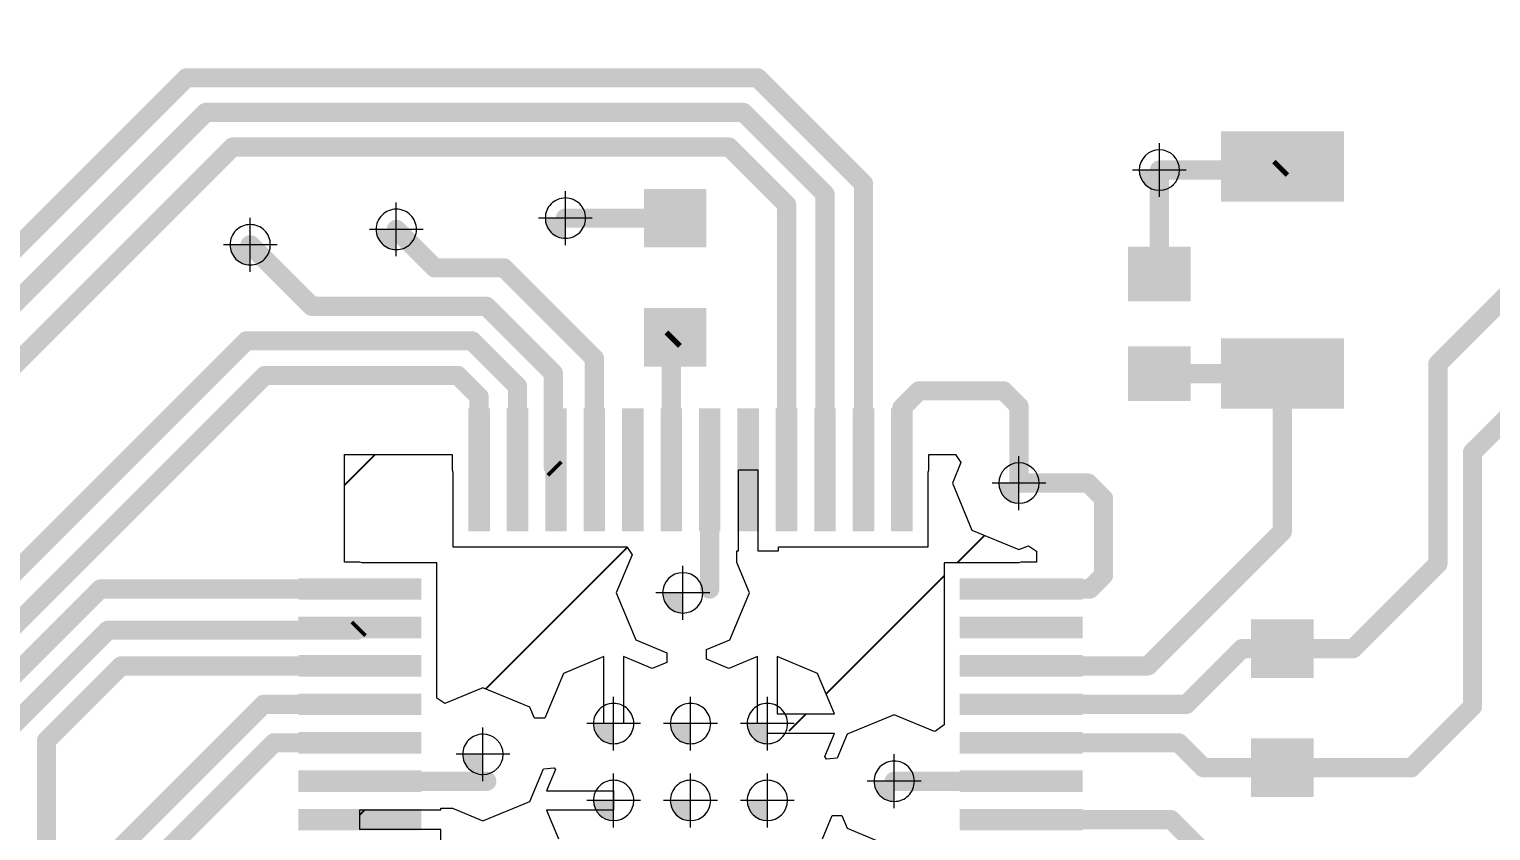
# Paper-space layout 'Лист1' of a CAD drawing. Header units: millimetres. Extents: x 0 to 420, y 0 to 297.
# Drawn here: x 136.48 to 155.49, y 242.26 to 252.69 of the extents above; entities that cross this region are included whole.
import ezdxf

# ---------------------------------------------------------------- set-up
doc = ezdxf.new("R2010")
doc.units = ezdxf.units.MM
for name, color, linetype in [('PDF _Геометрия', 7, 'Continuous'), ('PDF _Сплошная заливка', 7, 'Continuous'), ('TopLayer', 1, 'Continuous')]:
    doc.layers.add(name, color=color, linetype=linetype)
doc.styles.add('GOST-2.304_Type-B_italic', font='GOST Common Italic.ttf')
doc.styles.get("Standard").update_dxf_attribs({"font": 'arial.ttf'})
doc.dimstyles.new('ISO-25', dxfattribs={"dimtxt": 2.5, "dimasz": 2.5, "dimexe": 1.25, "dimexo": 0.625, "dimtad": 1, "dimtxsty": 'Standard', "dimcen": 2.5, "dimadec": 0, "dimazin": 0, "dimtfac": 1, "dimtmove": 0, "dimatfit": 3, "dimfxl": 1, "dimarcsym": 0})

# ---------------------------------------------------------------- blocks, each defined once
blk = doc.blocks.new('_Open30')
at = {"color": 0, "linetype": 'ByBlock', "lineweight": -2}
for p, q in [((-1, 0.26794919), (0, 0)), ((0, 0), (-1, -0.26794919)), ((0, 0), (-1, 0))]:
    blk.add_line(p, q, dxfattribs=at)
blk = doc.blocks.new('*D17')
at = {"color": 0, "lineweight": -2, "transparency": 16777216}
for p, q in [((154.6719021155672, 262.1826070131032), (194.2784064788087, 262.1826070131032)), ((193.0284064788088, 166.182608893103), (193.0284064788087, 258.1826070131032)), ((154.6719021155672, 162.182608893103), (194.2784064788088, 162.182608893103))]:
    blk.add_line(p, q, dxfattribs=at)
at = {"layer": 'Defpoints', "color": 0, "lineweight": 50, "transparency": 16777216}
for p in [(154.6719021155672, 262.1826070131032), (193.0284064788087, 262.1826070131032), (154.6719021155672, 162.182608893103)]:
    blk.add_point(p, dxfattribs=at)
at = {"color": 0, "lineweight": -2, "transparency": 16777216, "xscale": 4, "yscale": 4, "zscale": 4}
for p, rotation in [((193.0284064788087, 262.1826070131032), 90), ((193.0284064788088, 162.182608893103), 270)]:
    blk.add_blockref('_Open30', p, dxfattribs=dict(at, rotation=rotation))
at = {"color": 0, "transparency": 16777216, "insert": (190.6063767758384, 210.0519255145282), "char_height": 3, "width": 12.96540893912748, "attachment_point": 5, "rotation": 90, "style": 'GOST-2.304_Type-B_italic'}
blk.add_mtext('100{\\fGOST type B|b0|i1|c204|p34;\\C0;%%P0,1}', dxfattribs=at)

psp = doc.layouts.new('Лист1')

# ---------------------------------------------------------------- hatches: boundary and pattern name
h = psp.add_hatch()
h.set_pattern_fill('ANSI31', color=256)
h.set_pattern_definition([(45, (-1513.75644169927, -1178.584726468572), (-2.245064030267288, 2.245064030267288), [])])
h.paths.add_polyline_path([(148.3834082155672, 240.566866653103), (148.3834082155672, 241.012865253103), (148.3294078155673, 241.012865253103), (148.3294078155673, 241.279864973103), (149.3834062155672, 241.279864973103), (149.3834062155672, 241.5338649731029), (148.3294078155673, 241.5338649731029), (148.3294078155673, 241.800864693103), (148.3834082155672, 241.800864693103), (148.3834082155672, 242.174889853103), (148.2584046555671, 242.258415213103), (147.733406975567, 242.0409531131029), (147.1211145755672, 242.294572113103), (147.0519071955671, 242.4616533131029), (146.9269087155672, 242.4616533131029), (146.8006605555672, 242.1568634731029), (146.9551611355671, 241.783864473103), (146.3551967333315, 241.783864473103, -0.1097177035820696), (146.3834045955671, 241.656864473103, -0.1097177035822812), (146.3551967333315, 241.5298644731029), (146.9551611355671, 241.5298644731029), (146.7370284755671, 241.0032411931029), (146.2104051955671, 240.7851085331031), (146.2104051955671, 241.3850729353387, -0.2221091514610513), (145.9564051955672, 241.3850729353387), (145.9564051955672, 240.7851085331031), (145.5834036555671, 240.939609113103), (145.2104046555671, 240.7851085331031), (145.2104046555671, 241.3850729353387, -0.2221091514610513), (144.9564046555672, 241.3850729353387), (144.9564046555672, 240.7851085331031), (144.583405655567, 240.939609113103), (144.2104066555671, 240.7851085331031), (144.2104066555671, 241.3850729353387, -0.2221091514610513), (143.9564066555672, 241.3850729353387), (143.9564066555672, 240.7851085331031), (143.4297833755672, 241.0032411931029), (143.2116507155672, 241.5298644731029), (143.8116151178028, 241.5298644731029, -0.1097177035822812), (143.7834072555672, 241.656864473103, -0.1097177035820696), (143.8116151178028, 241.783864473103), (143.2116507155672, 241.783864473103), (143.3661512955671, 242.1568634731029), (143.2116507155672, 242.5298650131031), (143.8116151178028, 242.5298650131031, -0.1097177035820696), (143.7834072555672, 242.656865013103, -0.1097177035820696), (143.8116151178028, 242.783865013103), (143.2116507155672, 242.783865013103), (143.3258491155671, 243.0595667731029), (143.3116809955673, 243.080770693103), (143.170624635567, 243.0668794331029), (142.9956999155672, 242.644571413103), (142.3834075155671, 242.3909524131029), (141.9871446555671, 242.5550897531029), (141.8374065755672, 242.5550897531029), (141.8374065755672, 242.5338655131029), (140.783408175567, 242.5338655131029), (140.783408175567, 242.279865513103), (141.8374065755672, 242.279865513103), (141.8374065755672, 242.0128657931029), (141.7834061755671, 242.0128657931029), (141.7834061755671, 241.0668656531029), (141.7834061755671, 240.0668651131029), (141.7834061755671, 239.5668661131031), (140.8118358555671, 239.5668661131031), (140.783408175567, 239.555090673103), (140.5834085755671, 239.555090673103), (140.5834085755671, 238.156863853103), (141.9816328555671, 238.156863853103), (141.9816328555671, 238.3568659931029), (141.9934082955672, 238.385293673103), (141.9934082955672, 239.3568639931029), (148.1734060955671, 239.3568639931029), (148.1734060955671, 238.385293673103), (148.1851815355672, 238.3568659931029), (148.1851815355672, 238.156863853103), (149.5834083555671, 238.156863853103), (149.5834083555671, 239.555090673103), (149.3834062155672, 239.555090673103), (149.3549785355672, 239.5668661131031), (148.3834082155672, 239.5668661131031)])
h.paths.add_polyline_path([(148.3834082155672, 245.746863913103), (149.3549785355672, 245.746863913103), (149.3834062155672, 245.758639353103), (149.5834083555671, 245.758639353103), (149.5834083555671, 245.900729493103), (149.4794740955672, 245.9701756331031), (149.356403475567, 245.919197833103), (148.7441110755672, 246.1728168331028), (148.4904920755671, 246.785109233103), (148.6014265755671, 247.0529319131031), (148.5319804355672, 247.156866173103), (148.1851815355672, 247.156866173103), (148.1851815355672, 246.9568640331031), (148.1734060955671, 246.9284363531031), (148.1734060955671, 245.9568660331029), (146.2274079555671, 245.9568660331029), (146.2274079555671, 245.9028656331029), (145.9604056955673, 245.9028656331029), (145.9604056955673, 246.9568614931029), (145.7064056955671, 246.9568614931029), (145.7064056955671, 245.9028656331029), (145.6851814555671, 245.9028656331029), (145.6851814555671, 245.753127553103), (145.8493187955671, 245.356864693103), (145.5956997955673, 244.7445722931029), (145.2932645355672, 244.619299493103), (145.2932645355672, 244.494301013103), (145.5834036555671, 244.3741209131031), (145.9564051955672, 244.5286214931029), (145.9564051955672, 243.9286570908673, -0.2221091514610513), (146.2104051955671, 243.9286570908673), (146.2104051955671, 244.5286214931029), (146.7370284755671, 244.3104888331029), (146.9551611355671, 243.7838655531029), (146.3551967333315, 243.7838655531029, -0.1097177035820696), (146.3834045955671, 243.656865553103, -0.1097177035820696), (146.3551967333315, 243.529865553103), (146.9551611355671, 243.529865553103), (146.8297435555671, 243.227079773103), (146.8509881155671, 243.1936559131029), (146.9913434355672, 243.2058631531029), (147.1211145755672, 243.519156913103), (147.733406975567, 243.772775913103), (148.2584071955671, 243.5553138131029), (148.2688389755672, 243.556279013103), (148.3834082155672, 243.638839173103), (148.3834082155672, 244.566866273103)])
h.paths.add_polyline_path([(144.1174959955672, 245.356864693103), (144.3229743755671, 245.8529317731029), (144.2535256955671, 245.9568660331029), (141.9934082955672, 245.9568660331029), (141.9934082955672, 246.9284363531031), (141.9816328555671, 246.9568640331031), (141.9816328555671, 247.156866173103), (140.5834085755671, 247.156866173103), (140.5834085755671, 245.758639353103), (140.783408175567, 245.758639353103), (140.8118358555671, 245.746863913103), (141.7834061755671, 245.746863913103), (141.7834061755671, 244.566866273103), (141.7834061755671, 243.986745513103), (141.8873404355672, 243.9172968331029), (142.3834075155671, 244.1227752131031), (142.9956999155672, 243.869156213103), (143.0536881155672, 243.7291590331029), (143.1889888355672, 243.7291590331029), (143.4297833755672, 244.3104888331029), (143.9564066555672, 244.5286214931029), (143.9564066555672, 243.9286570908673, -0.2221091514610513), (144.2104066555671, 243.9286570908673), (144.2104066555671, 244.5286214931029), (144.583405655567, 244.3741209131031), (144.7735475155671, 244.452881233103), (144.7735475155671, 244.5778797131029), (144.371114995567, 244.7445722931029)])
h.paths.add_polyline_path([(118.8564009755671, 180.539745153103), (118.6978897355671, 180.922429173103), (118.8564009755671, 181.3051131931029), (119.2390849955671, 181.463624433103), (120.0081741355671, 181.463624433103), (120.0081741355671, 181.6512339131029), (119.2390849955671, 181.6512339131029), (118.8564009755671, 181.809745153103), (118.6978897355671, 182.1924291731029), (118.8564009755671, 182.5751131931029), (119.2390849955671, 182.7336244331029), (120.0081741355671, 182.7336244331029), (120.0081741355671, 182.9212339131029), (119.2390849955671, 182.9212339131029), (118.8564009755671, 183.079745153103), (118.6978897355671, 183.4624291731029), (118.8564009755671, 183.8451131931029), (119.2390849955671, 184.0036244331029), (120.0081741355671, 184.0036244331029), (120.0081741355671, 184.1912339131029), (119.2390849955671, 184.1912339131029), (118.8564009755671, 184.349745153103), (118.6978897355671, 184.7324291731029), (118.8564009755671, 185.1151131931031), (119.2390849955671, 185.2736244331029), (120.0081741355671, 185.2736244331029), (120.0081741355671, 185.4612339131029), (119.2390849955671, 185.4612339131029), (118.8564009755671, 185.6197451531029), (118.6978897355671, 186.0024291731029), (118.8564009755671, 186.3851131931031), (119.2390849955671, 186.5436244331029), (120.0081741355671, 186.5436244331029), (120.0081741355671, 186.7312339131031), (119.2390849955671, 186.7312339131031), (118.8564009755671, 186.8897451531029), (118.843596835567, 186.920654413103), (118.7690833955671, 186.920654413103), (118.5203411955672, 187.0236869731029), (118.2076621155672, 187.3363660531029), (118.104629555567, 187.585108253103), (118.104629555567, 189.0851103331029), (115.1621462355672, 189.0851103331029), (115.1372821755672, 188.960109313103), (115.2217701955672, 188.925113193103), (115.3802814355672, 188.5424291731031), (115.2217701955672, 188.1597451531029), (114.8390861755672, 188.0012339131031), (114.0081734355672, 188.0012339131031), (114.0081734355672, 187.872074913103), (114.2370833155671, 187.872074913103), (114.2370833155671, 187.2724291731029), (114.2831547334818, 187.2724291731029, -0.1699659462996923), (114.3100245646342, 187.3037904840326, -0.7665071905786159), (114.4265850955671, 187.2724291731029), (114.6890864755671, 187.2724291731029, -0.2579331722844079), (114.7592722367244, 187.399431713103), (114.4910833155673, 187.399431713103), (114.4910833155673, 187.872074913103), (114.8390861755672, 187.872074913103), (115.2630985355672, 187.6964415331029), (115.3861259755672, 187.399431713103), (114.9189001144098, 187.399431713103, -0.2579331722844079), (114.9890858755671, 187.2724291731029, -0.2579162025869547), (114.9189081973007, 187.1454317131029), (115.3861285155672, 187.1454317131029), (115.2630985355672, 186.8484168131031), (114.8390861755672, 186.6727834331029), (114.4910833155673, 186.6727834331029), (114.4910833155673, 187.1454317131029), (114.7592641538336, 187.1454317131029, -0.2579162025869743), (114.6890864755671, 187.2724291731029), (114.4265850955671, 187.2724291731029, -0.2673960152931364), (114.3954471664995, 187.2183678821721, -0.7665071905690961), (114.2788866355672, 187.2497291931029), (114.2370833155671, 187.2497291931029), (114.2370833155671, 186.6727834331029), (114.0081734355672, 186.6727834331029), (114.0081734355672, 186.5436244331029), (114.8390861755672, 186.5436244331029), (115.2217701955672, 186.3851131931031), (115.3802814355672, 186.0024291731029), (115.2217701955672, 185.6197451531029), (114.8390861755672, 185.4612339131029), (114.0081734355672, 185.4612339131029), (114.0081734355672, 185.2736244331029), (114.8390861755672, 185.2736244331029), (115.2217701955672, 185.1151131931031), (115.3802814355672, 184.7324291731029), (115.2217701955672, 184.349745153103), (114.8390861755672, 184.1912339131029), (114.0081734355672, 184.1912339131029), (114.0081734355672, 184.0036244331029), (114.8390861755672, 184.0036244331029), (115.2217701955672, 183.8451131931029), (115.3802814355672, 183.4624291731029), (115.2217701955672, 183.079745153103), (114.8390861755672, 182.9212339131029), (114.0081734355672, 182.9212339131029), (114.0081734355672, 182.7336244331029), (114.8390861755672, 182.7336244331029), (115.2217701955672, 182.5751131931029), (115.3802814355672, 182.1924291731029), (115.2217701955672, 181.809745153103), (114.8390861755672, 181.6512339131029), (114.0081734355672, 181.6512339131029), (114.0081734355672, 181.463624433103), (114.8390861755672, 181.463624433103), (115.2217701955672, 181.3051131931029), (115.3802814355672, 180.922429173103), (115.2217701955672, 180.539745153103), (114.8390861755672, 180.381233913103), (114.0081734355672, 180.381233913103), (114.0081734355672, 180.193624433103), (114.8390861755672, 180.193624433103), (115.2217701955672, 180.0351131931029), (115.3802814355672, 179.652429173103), (115.2217701955672, 179.269745153103), (115.0778004555671, 179.210111033103), (115.1026645155671, 179.0851100131031), (117.1390866555671, 179.0851100131031), (117.1390866555671, 179.5399249531029, -0.4142135623725622), (117.0765874155672, 179.6024241931029, -1), (117.2015858955672, 179.6024241931029, -0.4142135623736279), (117.1390866555671, 179.5399249531029), (117.1390866555671, 179.0851100131031), (118.9755066555672, 179.0851100131031), (119.0003707155672, 179.210111033103), (118.8564009755671, 179.269745153103), (118.6978897355671, 179.652429173103), (118.8564009755671, 180.0351131931029), (119.2270098355671, 180.188623173103), (119.2270098355671, 180.3862351731029)])
h.paths.add_polyline_path([(117.1660843155671, 181.325674493103), (117.1660843155671, 181.9256388953386, -0.2221091514610513), (116.9120843155672, 181.9256388953386), (116.9120843155672, 181.325674493103), (116.3854610355672, 181.543807153103), (116.1673283755672, 182.070430433103), (116.7672927778028, 182.070430433103, -0.1097177035820697), (116.7390849155672, 182.1974304331029, -0.1097177035820696), (116.7672927778028, 182.3244304331029), (116.1673283755672, 182.3244304331029), (116.3011177955671, 182.6474295331029), (116.1673283755672, 182.970428633103), (116.7672927778028, 182.970428633103, -0.1097177035820697), (116.7390849155672, 183.0974286331029, -0.1097177035820696), (116.7672927778028, 183.2244286331029), (116.1673283755672, 183.2244286331029), (116.3218289555671, 183.597430173103), (116.1673283755672, 183.970429173103), (116.7672927778028, 183.970429173103, -0.1097177035820756), (116.7390849155672, 184.0974291731029, -0.1097177035822814), (116.7672927778028, 184.2244291731031), (116.1673283755672, 184.2244291731031), (116.3011177955671, 184.5474282731029), (116.1673283755672, 184.870429913103), (116.7672927778028, 184.870429913103, -0.1097177035820697), (116.7390849155672, 184.9974299131029, -0.1097177035822814), (116.7672927778028, 185.1244299131031), (116.1673283755672, 185.1244299131031), (116.3011177955671, 185.4474290131029), (116.1673283755672, 185.7704306531029), (116.7672927778028, 185.7704306531029, -0.1097177035820697), (116.7390849155672, 185.8974306531029, -0.1097177035822814), (116.7672927778028, 186.0244306531031), (116.1673283755672, 186.0244306531031), (116.3854610355672, 186.551053933103), (116.9120843155672, 186.7691865931029), (116.9120843155672, 186.1692221908672, -0.2221091514610513), (117.1660843155671, 186.1692221908672), (117.1660843155671, 186.7691865931029), (117.6927075955671, 186.551053933103), (117.9108402555671, 186.0244306531031), (117.3108758533315, 186.0244306531031, -0.1097177035822814), (117.3390837155671, 185.8974306531029, -0.1097177035820696), (117.3108758533315, 185.7704306531029), (117.9108402555671, 185.7704306531029), (117.7770508355673, 185.4474290131029), (117.9108402555671, 185.1244299131031), (117.3108758533315, 185.1244299131031, -0.1097177035822814), (117.3390837155671, 184.9974299131029, -0.1097177035820696), (117.3108758533315, 184.870429913103), (117.9108402555671, 184.870429913103), (117.7770508355673, 184.5474282731029), (117.9108402555671, 184.2244291731031), (117.3108758533315, 184.2244291731031, -0.1097177035822747), (117.3390837155671, 184.0974291731029, -0.1097177035820696), (117.3108758533315, 183.970429173103), (117.9108402555671, 183.970429173103), (117.7563396755672, 183.597430173103), (117.9108402555671, 183.2244286331029), (117.3108758533315, 183.2244286331029, -0.1097177035820697), (117.3390837155671, 183.0974286331029, -0.1097177035820696), (117.3108758533315, 182.970428633103), (117.9108402555671, 182.970428633103), (117.7770508355673, 182.6474295331029), (117.9108402555671, 182.3244304331029), (117.3108758533315, 182.3244304331029, -0.1097177035820697), (117.3390837155671, 182.1974304331029, -0.1097177035820696), (117.3108758533315, 182.070430433103), (117.9108402555671, 182.070430433103), (117.6927075955671, 181.543807153103)], flags=16)
h.paths.add_polyline_path([(116.8640833955671, 182.1974304331029, -1), (117.2140852355672, 182.1974304331029, -1)], flags=0)
h.paths.add_polyline_path([(116.8640833955671, 183.0974286331029, -1), (117.2140852355672, 183.0974286331029, -1)], flags=0)
h.paths.add_polyline_path([(116.8640833955671, 184.0974291731029, -1), (117.2140852355672, 184.0974291731029, -1)], flags=0)
h.paths.add_polyline_path([(116.8640833955671, 184.9974299131029, -1), (117.2140852355672, 184.9974299131029, -1)], flags=0)
h.paths.add_polyline_path([(116.8640833955671, 185.8974306531029, -1), (117.2140852355672, 185.8974306531029, -1)], flags=0)
at = {"layer": 'PDF _Сплошная заливка', "transparency": 33554559}
for points in [[(150.92095944568, 250.8569702858633, 0.4142084406598319), (151.1834620257089, 250.5944677057835), (151.1834620257089, 250.5944677058346), (151.1834620257089, 250.5944677058346), (151.1834620257089, 250.8569702858633), (151.1834620257089, 250.8569702858633)], [(143.1939432366219, 250.2316666329527, 0.1989561128596907), (143.2708489783361, 250.0460345167828), (143.2708489783724, 250.0460345168303, 0.1988800819622947), (143.4564458166435, 249.9691640530955), (143.4564458166435, 249.9691640529277), (143.4564458166435, 249.9691640529277), (143.4564458166435, 250.2316666329527), (143.4564458166435, 250.2316666329527)], [(140.9939451320845, 250.0851915338571, 0.1988800822869272), (141.0708155959799, 249.8995946955897), (141.0708155959799, 249.8995946955934, 0.1989057181531986), (141.2564477121057, 249.8226889539123), (141.2564477121057, 249.8226889538282), (141.2564477121057, 249.8226889538282), (141.2564477121057, 250.0851915338571), (141.2564477121057, 250.0851915338571)], [(139.0939499761564, 249.8852168496664, 0.414258836168567), (139.3564525561853, 249.6227142696923), (139.3564525561853, 249.6227142696412), (139.3564525561853, 249.6227142696412), (139.3564525561853, 249.8852168496664), (139.3564525561853, 249.8852168496664)], [(149.0939541887085, 246.7852113104359, 0.1989561135701054), (149.1708599304295, 246.5995791942589), (149.1708599304736, 246.5995791943026, 0.1988800819565422), (149.356456768737, 246.5227087303815), (149.356456768737, 246.5227087304036), (149.356456768737, 246.5227087304036), (149.356456768737, 246.7852113104359), (149.356456768737, 246.7852113104359)], [(144.7209455449913, 245.3569408050073, 0.1989883855645713), (144.7978512866468, 245.1713439666451), (144.7978512867564, 245.1713439667399, 0.198988385220046), (144.983448125013, 245.0944382249384), (144.983448125013, 245.0944382249747), (144.983448125013, 245.0944382249747), (144.983448125013, 245.3569408050073), (144.983448125013, 245.3569408050073)], [(143.8209719770323, 243.6569390305403, 0.414185872669355), (144.0834392791987, 243.3944364505553), (144.0834392791987, 243.3944364505078), (144.0834392791987, 243.3944364505078), (144.0834392791987, 243.6569390305403), (144.0834392791987, 243.6569390305403)], [(144.8209582871389, 243.6569383249832, 0.4142084406559559), (145.0834608671751, 243.3944357448815), (145.0834608671751, 243.3944357449509), (145.0834608671751, 243.3944357449509), (145.0834608671751, 243.6569383249832), (145.0834608671751, 243.6569383249832)], [(145.8209445972527, 243.6569383249832, 0.198988385914876), (145.8978503389742, 243.4713414866685), (145.8978503390183, 243.471341486716, 0.1989883859209792), (146.0834471772816, 243.3944357449727), (146.0834471772816, 243.3944357449509), (146.0834471772816, 243.3944357449509), (146.0834471772816, 243.6569383249832), (146.0834471772816, 243.6569383249832)], [(142.1209670275518, 243.2569494453942, 0.4142588360912758), (142.383469607588, 242.9944468655297), (142.383469607588, 242.9944468653616), (142.383469607588, 242.9944468653616), (142.383469607588, 243.2569494453942), (142.383469607588, 243.2569494453942)], [(147.4709608145874, 242.9069401257107, 0.1989883852571862), (147.5478665563526, 242.7213432874507), (147.5478665563526, 242.7213432874435, 0.1989883857464967), (147.7334633946086, 242.6444375456053), (147.7334633946086, 242.644437545682), (147.7334633946086, 242.644437545682), (147.7334633946086, 242.9069401257107), (147.7334633946086, 242.9069401257107)], [(143.8209719770323, 242.6569548370971, 0.4142362718318894), (144.0834392791987, 242.3944522571305), (144.0834392791987, 242.3944522570721), (144.0834392791987, 242.3944522570721), (144.0834392791987, 242.6569548370971), (144.0834392791987, 242.6569548370971)], [(144.8209582871389, 242.6569541315403, 0.414258836086291), (145.0834608671751, 242.3944515514568), (145.0834608671751, 242.3944515515152), (145.0834608671751, 242.3944515515152), (145.0834608671751, 242.6569541315403), (145.0834608671751, 242.6569541315403)], [(145.8209445972527, 242.6569541315403, 0.4142084407362011), (146.0834471772816, 242.394451551475), (146.0834471772816, 242.3944515515152), (146.0834471772816, 242.3944515515152), (146.0834471772816, 242.6569541315403), (146.0834471772816, 242.6569541315403)]]:
    psp.add_hatch(color=7, dxfattribs=at).paths.add_polyline_path(points)

# ---------------------------------------------------------------- linework, layer by layer
at = {"layer": 'PDF _Геометрия', "lineweight": 9}
for points in [[(151.1833561921292, 250.5068374936582), (151.1833561921292, 251.2071030780651)], [(151.5333125950153, 250.856793896548), (150.8333997892285, 250.856793896548)], [(141.2565182678379, 249.7351998531049), (141.2565182678379, 250.4351126588845)], [(143.4564458166435, 249.8817102300666), (143.4564458166435, 250.5816230358462)], [(139.3564525561853, 249.5352251689142), (139.3564525561853, 250.2351379746938)], [(143.8064022195369, 250.2316666329527), (143.1064894137573, 250.2316666329527)], [(141.6064746707241, 250.085156255991), (140.9065618649518, 250.085156255991)], [(139.7064089590715, 249.8851815718076), (139.0064961532992, 249.8851815718076)], [(149.3563156572802, 246.4350785182307), (149.3563156572802, 247.1353441026413)], [(149.7066248388048, 246.7850349211169), (149.0063592543941, 246.7850349211169)], [(144.9836245143322, 245.0069844021211), (144.9836245143322, 245.7068972078935)], [(145.3335809172183, 245.3569408050073), (144.6333153328076, 245.3569408050073)], [(144.0833334456045, 243.3070179055128), (144.0833334456045, 244.0069307112924)], [(145.0834608671751, 243.3070171999523), (145.0834608671751, 244.0069300057319)], [(146.0835882887311, 243.3070171999523), (146.0835882887311, 244.0069300057319)], [(142.3832932182761, 242.9070635982364), (142.3832932182761, 243.6069764040087)], [(144.4332898485052, 243.656974308399), (143.7333770427183, 243.656974308399)], [(145.4334172700612, 243.6569736028421), (144.7335044642889, 243.6569736028421)], [(146.4335446916173, 243.6569736028421), (145.7336318858449, 243.6569736028421)], [(142.733602399793, 243.2570200011226), (142.0333368153827, 243.2570200011226)], [(147.7335339503409, 242.5570190006833), (147.7335339503409, 243.2569318064629)], [(144.0833334456045, 242.3067867670295), (144.0833334456045, 243.0070523514401)], [(145.0834608671751, 242.3067860614726), (145.0834608671751, 243.0070516458795)], [(146.0835882887311, 242.3067860614726), (146.0835882887311, 243.0070516458795)], [(148.083490353227, 242.9069754035768), (147.3835775474547, 242.9069754035768)], [(144.4332898485052, 242.6570959485502), (143.7333770427183, 242.6570959485502)], [(145.4334172700612, 242.6570952429934), (144.7335044642889, 242.6570952429934)], [(146.4335446916173, 242.6570952429934), (145.7336318858449, 242.6570952429934)]]:
    psp.add_lwpolyline(points, dxfattribs=at)
for points in [[(151.4458234942883, 250.856793896548, 0.4140361068445046), (151.1833561921292, 251.1196139772612, 0.4140361069565187), (150.9208888900137, 250.856793896548, 0.4138105734672285), (151.1833561921292, 250.5943265943122, 0.4138105733546315)], [(143.71891311881, 250.2316666329527, 0.4143145161099903), (143.4564458166435, 250.4941339351155, 0.4143145161647432), (143.1939785145062, 250.2316666329527, 0.414314516263571), (143.4564458166435, 249.9691993307681, 0.414314516208818)], [(141.5189855700116, 250.085156255991, 0.4143145162516835), (141.2565182678379, 250.3476235582416, 0.414314516574561), (140.9940509656642, 250.085156255991, 0.4143145161015279), (141.2565182678379, 249.8226889539051, 0.4143145157788519)], [(139.618919858359, 249.8851815718076, 0.4143145159766083), (139.3564525561853, 250.1476488738717, 0.4143145166165703), (139.0939852540553, 249.8851815718076, 0.4143145160772491), (139.3564525561853, 249.6227142696705, 0.4143145161905334)], [(149.6191357380778, 246.7850349211169, 0.4137583888963695), (149.3563156572802, 247.0478550018959, 0.414036107015902), (149.0938483551797, 246.7850349211169, 0.4138105736231543), (149.3563156572802, 246.5225676189907, 0.4135322632624878)], [(145.2460918164986, 245.3569408050073, 0.4138105739287236), (144.9836245143322, 245.6194081070348, 0.4140361068366645), (144.7208044334177, 245.3569408050073, 0.4140361063945003), (144.9836245143322, 245.0944735028957, 0.4138105731588944)], [(144.3458007477782, 243.656974308399, 0.4143145163846628), (144.0833334456045, 243.9194416103974, 0.4143145162214608), (143.8208661433284, 243.656974308399, 0.4143145159888483), (144.0833334456045, 243.3945070060681, 0.4143145161519996)], [(145.3459281693342, 243.6569736028421, 0.414314516228765), (145.0834608671751, 243.9194409051838, 0.4143145161585981), (144.8209935648845, 243.6569736028421, 0.4143145162072061), (145.0834608671751, 243.3945063008289, 0.4143145162770708)], [(146.3460555909048, 243.6569736028421, 0.414314516401638), (146.0835882887311, 243.9194409048805, 0.4143145156101596), (145.8211209866083, 243.6569736028421, 0.4143145164117625), (146.0835882887311, 243.3945063006609, 0.4143145160735723)], [(142.6461132990732, 243.2570200011226, 0.4140361064567485), (142.3832932182761, 243.5194873032999, 0.414314516404811), (142.1208259160733, 243.2570200011226, 0.4143145164352856), (142.3832932182761, 242.9945526989304, 0.4140361064871968)], [(147.9960012525, 242.9069754035768, 0.4143145159881935), (147.7335339503409, 243.1694427057432, 0.4143145162563681), (147.4710666482472, 242.9069754035768, 0.4143145159440181), (147.7335339503409, 242.6445081012532, 0.4143145160522652)], [(144.3458007477782, 242.6570959485502, 0.4143145159941371), (144.0833334456045, 242.9195632505341, 0.4143145162071555), (143.8208661434453, 242.6570959485502, 0.4140361064016293), (144.0833334456045, 242.3942758677529, 0.4140361065642623)], [(145.3459281693342, 242.6570952429934, 0.4143145158380879), (145.0834608671751, 242.9195625450357, 0.4143145161444438), (144.8209935650013, 242.6570952429934, 0.4140361066195499), (145.0834608671751, 242.3942751623422, 0.4140361066890654)], [(146.3460555909048, 242.6570952429934, 0.4143145163874835), (146.0835882887311, 242.9195625451525, 0.4143145163491513), (145.8211209864551, 242.6570952429934, 0.414036106447769), (146.0835882887311, 242.3942751620352, 0.4140361064860599)]]:
    psp.add_lwpolyline(points, format="xyb", close=True, dxfattribs=at)
at = {"layer": 'TopLayer', "lineweight": 20}
for p, q in [((140.5834085755671, 245.758639353103), (140.5834085755671, 247.156866173103)), ((140.5834085755671, 247.156866173103), (141.9816328555671, 247.156866173103)), ((141.9816328555671, 247.156866173103), (141.9816328555671, 246.9568640331031)), ((148.1851815355672, 246.9568640331031), (148.1851815355672, 247.156866173103)), ((148.1851815355672, 247.156866173103), (148.5319804355672, 247.156866173103)), ((148.6014265755671, 247.0529319131031), (148.4904920755671, 246.785109233103)), ((148.5319804355672, 247.156866173103), (148.6014265755671, 247.0529319131031)), ((141.9816328555671, 246.9568640331031), (141.9934082955672, 246.9284363531031)), ((141.9934082955672, 246.9284363531031), (141.9934082955672, 245.9568660331029)), ((145.7064056955671, 245.9028656331029), (145.7064056955671, 246.9568614931029)), ((145.7064056955671, 246.9568614931029), (145.9604056955673, 246.9568614931029)), ((145.9604056955673, 246.9568614931029), (145.9604056955673, 245.9028656331029)), ((148.1734060955671, 246.9284363531031), (148.1851815355672, 246.9568640331031)), ((148.1734060955671, 245.9568660331029), (148.1734060955671, 246.9284363531031)), ((148.4904920755671, 246.785109233103), (148.7441110755672, 246.1728168331028)), ((148.7441110755672, 246.1728168331028), (149.356403475567, 245.919197833103)), ((141.9934082955672, 245.9568660331029), (144.2535256955671, 245.9568660331029)), ((144.3229743755671, 245.8529317731029), (144.1174959955672, 245.356864693103)), ((144.2535256955671, 245.9568660331029), (144.3229743755671, 245.8529317731029)), ((145.6851814555671, 245.753127553103), (145.6851814555671, 245.9028656331029)), ((145.6851814555671, 245.9028656331029), (145.7064056955671, 245.9028656331029)), ((145.9604056955673, 245.9028656331029), (146.2274079555671, 245.9028656331029)), ((146.2274079555671, 245.9028656331029), (146.2274079555671, 245.9568660331029)), ((146.2274079555671, 245.9568660331029), (148.1734060955671, 245.9568660331029)), ((149.356403475567, 245.919197833103), (149.4794740955672, 245.9701756331031)), ((149.4794740955672, 245.9701756331031), (149.5834083555671, 245.900729493103)), ((149.5834083555671, 245.900729493103), (149.5834083555671, 245.758639353103)), ((140.783408175567, 245.758639353103), (140.5834085755671, 245.758639353103)), ((140.8118358555671, 245.746863913103), (140.783408175567, 245.758639353103)), ((141.7834061755671, 245.746863913103), (140.8118358555671, 245.746863913103)), ((141.7834061755671, 244.566866273103), (141.7834061755671, 245.746863913103)), ((145.8493187955671, 245.356864693103), (145.6851814555671, 245.753127553103)), ((149.3549785355672, 245.746863913103), (148.3834082155672, 245.746863913103)), ((148.3834082155672, 245.746863913103), (148.3834082155672, 244.566866273103)), ((149.3834062155672, 245.758639353103), (149.3549785355672, 245.746863913103)), ((149.5834083555671, 245.758639353103), (149.3834062155672, 245.758639353103)), ((144.1174959955672, 245.356864693103), (144.371114995567, 244.7445722931029)), ((145.5956997955673, 244.7445722931029), (145.8493187955671, 245.356864693103)), ((144.371114995567, 244.7445722931029), (144.7735475155671, 244.5778797131029)), ((145.2932645355672, 244.619299493103), (145.5956997955673, 244.7445722931029)), ((141.7834061755671, 243.986745513103), (141.7834061755671, 244.566866273103)), ((143.9564066555672, 244.5286214931029), (143.4297833755672, 244.3104888331029)), ((143.9564066555672, 243.656865553103), (143.9564066555672, 244.5286214931029)), ((144.583405655567, 244.3741209131031), (144.2104066555671, 244.5286214931029)), ((144.2104066555671, 244.5286214931029), (144.2104066555671, 243.656865553103)), ((144.7735475155671, 244.5778797131029), (144.7735475155671, 244.452881233103)), ((145.2932645355672, 244.494301013103), (145.2932645355672, 244.619299493103)), ((145.9564051955672, 244.5286214931029), (145.5834036555671, 244.3741209131031)), ((145.9564051955672, 243.656865553103), (145.9564051955672, 244.5286214931029)), ((146.7370284755671, 244.3104888331029), (146.2104051955671, 244.5286214931029)), ((146.2104051955671, 244.5286214931029), (146.2104051955671, 243.7838655531029)), ((148.3834082155672, 244.566866273103), (148.3834082155672, 243.638839173103)), ((144.7735475155671, 244.452881233103), (144.583405655567, 244.3741209131031)), ((145.5834036555671, 244.3741209131031), (145.2932645355672, 244.494301013103)), ((142.3834075155671, 244.1227752131031), (141.8873404355672, 243.9172968331029)), ((142.9956999155672, 243.869156213103), (142.3834075155671, 244.1227752131031)), ((143.4297833755672, 244.3104888331029), (143.1889888355672, 243.7291590331029)), ((146.9551611355671, 243.7838655531029), (146.7370284755671, 244.3104888331029)), ((141.8873404355672, 243.9172968331029), (141.7834061755671, 243.986745513103)), ((143.0536881155672, 243.7291590331029), (142.9956999155672, 243.869156213103)), ((146.2104051955671, 243.7838655531029), (146.9551611355671, 243.7838655531029)), ((147.733406975567, 243.772775913103), (147.1211145755672, 243.519156913103)), ((148.2584071955671, 243.5553138131029), (147.733406975567, 243.772775913103)), ((143.1889888355672, 243.7291590331029), (143.0536881155672, 243.7291590331029)), ((146.0834051955671, 243.656865553103), (145.9564051955672, 243.656865553103)), ((148.2688389755672, 243.556279013103), (148.2584071955671, 243.5553138131029)), ((148.3834082155672, 243.638839173103), (148.2688389755672, 243.556279013103)), ((146.9551611355671, 243.529865553103), (146.0834051955671, 243.529865553103)), ((146.8297435555671, 243.227079773103), (146.9551611355671, 243.529865553103)), ((147.1211145755672, 243.519156913103), (146.9913434355672, 243.2058631531029)), ((146.8509881155671, 243.1936559131029), (146.8297435555671, 243.227079773103)), ((146.9913434355672, 243.2058631531029), (146.8509881155671, 243.1936559131029)), ((142.9956999155672, 242.644571413103), (143.170624635567, 243.0668794331029)), ((143.170624635567, 243.0668794331029), (143.3116809955673, 243.080770693103)), ((143.3258491155671, 243.0595667731029), (143.2116507155672, 242.783865013103)), ((143.3116809955673, 243.080770693103), (143.3258491155671, 243.0595667731029)), ((142.3834075155671, 242.3909524131029), (142.9956999155672, 242.644571413103)), ((143.2116507155672, 242.783865013103), (144.0834066555672, 242.783865013103)), ((144.0834066555672, 242.783865013103), (144.0834066555672, 242.5298650131031)), ((140.783408175567, 242.279865513103), (140.783408175567, 242.5338655131029)), ((140.783408175567, 242.5338655131029), (141.8374065755672, 242.5338655131029)), ((141.8374065755672, 242.5338655131029), (141.8374065755672, 242.5550897531029)), ((141.8374065755672, 242.5550897531029), (141.9871446555671, 242.5550897531029)), ((141.9871446555671, 242.5550897531029), (142.3834075155671, 242.3909524131029)), ((144.0834066555672, 242.5298650131031), (143.2116507155672, 242.5298650131031)), ((143.2116507155672, 242.5298650131031), (143.3661512955671, 242.1568634731029)), ((146.8006605555672, 242.1568634731029), (146.9269087155672, 242.4616533131029)), ((146.9269087155672, 242.4616533131029), (147.0519071955671, 242.4616533131029)), ((147.0519071955671, 242.4616533131029), (147.1211145755672, 242.294572113103)), ((141.8374065755672, 242.279865513103), (140.783408175567, 242.279865513103)), ((141.8374065755672, 242.0128657931029), (141.8374065755672, 242.279865513103)), ((147.1211145755672, 242.294572113103), (147.733406975567, 242.0409531131029))]:
    psp.add_line(p, q, dxfattribs=at)
at = {"layer": 'TopLayer', "lineweight": 20, "const_width": 0.2499995}
for points in [[(133.5564045955671, 247.0851086331029), (138.5278602355672, 252.056564273103)], [(138.5278602355672, 252.056564273103), (145.9577361555671, 252.056564273103)], [(145.9577361555671, 252.056564273103), (147.3334077755671, 250.680892653103)], [(134.0064036955671, 246.8351091331031), (138.7778597355671, 251.606565173103)], [(138.7778597355671, 251.606565173103), (145.7713407955671, 251.606565173103)], [(145.7713407955671, 251.606565173103), (146.8334062355671, 250.5444997331031)], [(134.4564027955671, 246.4851072931031), (139.1278615755671, 251.156566073103)], [(139.1278615755671, 251.156566073103), (145.5849454355671, 251.156566073103)], [(145.5849454355671, 251.156566073103), (146.3334072355672, 250.4081042731029)], [(151.1834051555672, 250.8568638531031), (152.7372069755672, 250.8568638531031)], [(151.1834051555672, 249.5045627731029), (151.1834051555672, 250.8568638531031)], [(152.7372069755672, 250.8568638531031), (152.7834070355671, 250.9030639131029)], [(147.3334077755671, 246.9568640331031), (147.3334077755671, 250.680892653103)], [(146.8334062355671, 246.9568640331031), (146.8334062355671, 250.5444997331031)], [(154.8064052755672, 248.3351112131029), (156.9564035155672, 250.485109453103)], [(146.3334072355672, 246.9568640331031), (146.3334072355672, 250.4081042731029)], [(141.2564044355672, 250.0851077131031), (141.7564034355671, 249.585108713103)], [(143.4564025755672, 250.2315641131029), (144.8834075955672, 250.2315641131029)], [(139.3564031555672, 249.8851081131029), (140.1564015555671, 249.0851097131031)], [(141.7564034355671, 249.585108713103), (142.6564041755671, 249.585108713103)], [(142.6564041755671, 249.585108713103), (143.8334071555671, 248.408105733103)], [(155.2564043755672, 247.1851084331029), (157.7564044555672, 249.6851085131029)], [(140.1564015555671, 249.0851097131031), (142.4291910155671, 249.0851097131031)], [(142.4291910155671, 249.0851097131031), (143.2984069555671, 248.2158937731031)], [(134.9064145955672, 244.2351194131029), (139.3064032555671, 248.6351080731031)], [(139.3064032555671, 248.6351080731031), (142.242798195567, 248.6351080731031)], [(142.242798195567, 248.6351080731031), (142.8334066155671, 248.044499653103)], [(144.8334076955671, 248.6321642131029), (144.8834075955672, 248.682164113103)], [(144.8334076955671, 246.9568640331031), (144.8334076955671, 248.6321642131029)], [(143.8334071555671, 246.9568640331031), (143.8334071555671, 248.408105733103)], [(135.3564136955672, 243.9943020131029), (139.5472206555671, 248.1851089731031)], [(139.5472206555671, 248.1851089731031), (142.056402835567, 248.1851089731031)], [(142.056402835567, 248.1851089731031), (142.3334076155672, 247.9081041931031)], [(143.2984069555671, 246.991865233103), (143.2984069555671, 248.2158937731031)], [(151.1834051555672, 248.2091627731029), (152.7819058955672, 248.2091627731029)], [(152.7819058955672, 248.2091627731029), (152.7834070355671, 248.210663913103)], [(152.7834070355671, 246.1568630931031), (152.7834070355671, 248.210663913103)], [(154.8064052755672, 245.7351087931029), (154.8064052755672, 248.3351112131029)], [(142.8334066155671, 246.9568640331031), (142.8334066155671, 248.044499653103)], [(142.3334076155672, 246.9568640331031), (142.3334076155672, 247.9081041931031)], [(147.8334067755673, 247.762112613103), (148.0564035355671, 247.9851093731029)], [(148.0564035355671, 247.9851093731029), (149.1564038755671, 247.9851093731029)], [(149.1564038755671, 247.9851093731029), (149.356403475567, 247.7851097731029)], [(147.8334067755673, 246.9568640331031), (147.8334067755673, 247.762112613103)], [(149.356403475567, 246.785109233103), (149.356403475567, 247.7851097731029)], [(155.2564043755672, 243.8792171531029), (155.2564043755672, 247.1851084331029)], [(143.2984069555671, 246.991865233103), (143.3334081555672, 246.9568640331031)], [(145.3334066955672, 245.4068645931029), (145.3334066955672, 246.9568640331031)], [(149.356403475567, 246.785109233103), (150.2564042155673, 246.785109233103)], [(150.2564042155673, 246.785109233103), (150.4564038155672, 246.585109633103)], [(150.4564038155672, 245.585109093103), (150.4564038155672, 246.585109633103)], [(151.0334079955671, 244.4068640531029), (152.7834070355671, 246.1568630931031)], [(153.7028590955672, 244.6315626131029), (154.8064052755672, 245.7351087931029)], [(150.2781593155671, 245.4068645931029), (150.4564038155672, 245.585109093103)], [(135.8064127955672, 243.8079066531029), (137.4053707355672, 245.4068645931029)], [(137.4053707355672, 245.4068645931029), (140.783408175567, 245.4068645931029)], [(149.3834062155672, 245.4068645931029), (150.2781593155671, 245.4068645931029)], [(136.2564118955672, 243.6215112931029), (137.5067649955672, 244.8718643931029)], [(137.5067649955672, 244.8718643931029), (140.7484069755671, 244.8718643931029)], [(140.7484069755671, 244.8718643931029), (140.783408175567, 244.906865593103)], [(151.533406995567, 243.906865053103), (152.2581045555671, 244.6315626131029)], [(152.2581045555671, 244.6315626131029), (152.7834070355671, 244.6315626131029)], [(152.7834070355671, 244.6315626131029), (153.7028590955672, 244.6315626131029)], [(136.7064109955672, 243.4351159331029), (137.6781591155673, 244.4068640531029)], [(137.6781591155673, 244.4068640531029), (140.783408175567, 244.4068640531029)], [(149.3834062155672, 244.4068640531029), (151.0334079955671, 244.4068640531029)], [(137.156410095567, 241.5330369331029), (139.5302382155671, 243.906865053103)], [(139.5302382155671, 243.906865053103), (140.783408175567, 243.906865053103)], [(149.3834062155672, 243.906865053103), (151.533406995567, 243.906865053103)], [(154.4593498355671, 243.082162613103), (155.2564043755672, 243.8792171531029)], [(136.7064109955672, 229.7833042731029), (136.7064109955672, 243.4351159331029)], [(137.6064091955673, 241.3466415731029), (139.666633675567, 243.4068660531029)], [(139.666633675567, 243.4068660531029), (140.783408175567, 243.4068660531029)], [(149.3834062155672, 243.4068660531029), (151.4334046555671, 243.4068660531029)], [(151.4334046555671, 243.4068660531029), (151.7581080955672, 243.082162613103)], [(151.7581080955672, 243.082162613103), (152.7834070355671, 243.082162613103)], [(152.7834070355671, 243.082162613103), (154.4593498355671, 243.082162613103)], [(140.783408175567, 242.9068645131028), (142.4334074155672, 242.9068645131028)], [(147.733406975567, 242.9068645131028), (149.3834062155672, 242.9068645131028)], [(149.3834062155672, 242.406865513103), (151.3334048555671, 242.406865513103)], [(151.3334048555671, 242.406865513103), (152.2087066355671, 241.531563733103)]]:
    psp.add_lwpolyline(points, dxfattribs=at)
at = {"layer": 'TopLayer', "lineweight": 20, "const_width": 0.12499848}
for points in [[(138.4653609955672, 252.056564273103, 1), (138.5903594755671, 252.056564273103, 1)], [(138.4653609955672, 252.056564273103, 1), (138.5903594755671, 252.056564273103, 1)], [(145.8952369155672, 252.056564273103, 1), (146.0202353955672, 252.056564273103, 1)], [(145.8952369155672, 252.056564273103, 1), (146.0202353955672, 252.056564273103, 1)], [(138.7153604955672, 251.606565173103, 1), (138.8403589755671, 251.606565173103, 1)], [(138.7153604955672, 251.606565173103, 1), (138.8403589755671, 251.606565173103, 1)], [(145.7088415555672, 251.606565173103, 1), (145.8338400355672, 251.606565173103, 1)], [(145.7088415555672, 251.606565173103, 1), (145.8338400355672, 251.606565173103, 1)], [(139.0653623355672, 251.156566073103, 1), (139.1903608155671, 251.156566073103, 1)], [(139.0653623355672, 251.156566073103, 1), (139.1903608155671, 251.156566073103, 1)], [(145.5224461955672, 251.156566073103, 1), (145.6474446755672, 251.156566073103, 1)], [(145.5224461955672, 251.156566073103, 1), (145.6474446755672, 251.156566073103, 1)], [(151.1209059155672, 250.8568638531031, 1), (151.2459043955671, 250.8568638531031, 1)], [(151.1209059155672, 250.8568638531031, 1), (151.2459043955671, 250.8568638531031, 1)], [(152.6747077355672, 250.8568638531031, 1), (152.7997062155671, 250.8568638531031, 1)], [(152.6747077355672, 250.8568638531031, 1), (152.7997062155671, 250.8568638531031, 1)], [(152.7209077955672, 250.9030639131029, 1), (152.8459062755671, 250.9030639131029, 1)], [(147.2709085355671, 250.680892653103, 1), (147.3959070155672, 250.680892653103, 1)], [(147.2709085355671, 250.680892653103, 1), (147.3959070155672, 250.680892653103, 1)], [(146.7709069955672, 250.5444997331031, 1), (146.8959054755671, 250.5444997331031, 1)], [(146.7709069955672, 250.5444997331031, 1), (146.8959054755671, 250.5444997331031, 1)], [(146.2709079955671, 250.4081042731029, 1), (146.3959064755672, 250.4081042731029, 1)], [(146.2709079955671, 250.4081042731029, 1), (146.3959064755672, 250.4081042731029, 1)], [(141.1939051955671, 250.0851077131031, 1), (141.3189036755671, 250.0851077131031, 1)], [(143.3939033355671, 250.2315641131029, 1), (143.5189018155672, 250.2315641131029, 1)], [(144.8209083555671, 250.2315641131029, 1), (144.9459068355673, 250.2315641131029, 1)], [(139.2939039155672, 249.8851081131029, 1), (139.4189023955671, 249.8851081131029, 1)], [(141.693904195567, 249.585108713103, 1), (141.8189026755672, 249.585108713103, 1)], [(141.693904195567, 249.585108713103, 1), (141.8189026755672, 249.585108713103, 1)], [(142.593904935567, 249.585108713103, 1), (142.7189034155672, 249.585108713103, 1)], [(142.593904935567, 249.585108713103, 1), (142.7189034155672, 249.585108713103, 1)], [(151.1209059155672, 249.5045627731029, 1), (151.2459043955671, 249.5045627731029, 1)], [(140.0939023155672, 249.0851097131031, 1), (140.2189007955672, 249.0851097131031, 1)], [(140.0939023155672, 249.0851097131031, 1), (140.2189007955672, 249.0851097131031, 1)], [(142.3666917755672, 249.0851097131031, 1), (142.4916902555672, 249.0851097131031, 1)], [(142.3666917755672, 249.0851097131031, 1), (142.4916902555672, 249.0851097131031, 1)], [(139.2439040155671, 248.6351080731031, 1), (139.3689024955672, 248.6351080731031, 1)], [(139.2439040155671, 248.6351080731031, 1), (139.3689024955672, 248.6351080731031, 1)], [(142.1802989555672, 248.6351080731031, 1), (142.3052974355671, 248.6351080731031, 1)], [(142.1802989555672, 248.6351080731031, 1), (142.3052974355671, 248.6351080731031, 1)], [(144.7709084555672, 248.6321642131029, 1), (144.8959069355672, 248.6321642131029, 1)], [(144.7709084555672, 248.6321642131029, 1), (144.8959069355672, 248.6321642131029, 1)], [(144.8209083555671, 248.682164113103, 1), (144.9459068355673, 248.682164113103, 1)], [(143.7709079155672, 248.408105733103, 1), (143.8959063955672, 248.408105733103, 1)], [(143.7709079155672, 248.408105733103, 1), (143.8959063955672, 248.408105733103, 1)], [(139.484721415567, 248.1851089731031, 1), (139.6097198955672, 248.1851089731031, 1)], [(139.484721415567, 248.1851089731031, 1), (139.6097198955672, 248.1851089731031, 1)], [(141.9939035955672, 248.1851089731031, 1), (142.1189020755671, 248.1851089731031, 1)], [(141.9939035955672, 248.1851089731031, 1), (142.1189020755671, 248.1851089731031, 1)], [(143.2359077155672, 248.2158937731031, 1), (143.3609061955672, 248.2158937731031, 1)], [(143.2359077155672, 248.2158937731031, 1), (143.3609061955672, 248.2158937731031, 1)], [(151.1209059155672, 248.2091627731029, 1), (151.2459043955671, 248.2091627731029, 1)], [(152.7194066555671, 248.2091627731029, 1), (152.8444051355671, 248.2091627731029, 1)], [(152.7194066555671, 248.2091627731029, 1), (152.8444051355671, 248.2091627731029, 1)], [(152.7209077955672, 248.210663913103, 1), (152.8459062755671, 248.210663913103, 1)], [(152.7209077955672, 248.210663913103, 1), (152.8459062755671, 248.210663913103, 1)], [(154.7439060355671, 248.3351112131029, 1), (154.8689045155672, 248.3351112131029, 1)], [(154.7439060355671, 248.3351112131029, 1), (154.8689045155672, 248.3351112131029, 1)], [(142.7709073755673, 248.044499653103, 1), (142.8959058555672, 248.044499653103, 1)], [(142.7709073755673, 248.044499653103, 1), (142.8959058555672, 248.044499653103, 1)], [(142.2709083755672, 247.9081041931031, 1), (142.3959068555671, 247.9081041931031, 1)], [(142.2709083755672, 247.9081041931031, 1), (142.3959068555671, 247.9081041931031, 1)], [(147.9939042955671, 247.9851093731029, 1), (148.1189027755672, 247.9851093731029, 1)], [(147.9939042955671, 247.9851093731029, 1), (148.1189027755672, 247.9851093731029, 1)], [(149.0939046355672, 247.9851093731029, 1), (149.2189031155672, 247.9851093731029, 1)], [(149.0939046355672, 247.9851093731029, 1), (149.2189031155672, 247.9851093731029, 1)], [(147.7709075355672, 247.762112613103, 1), (147.8959060155671, 247.762112613103, 1)], [(147.7709075355672, 247.762112613103, 1), (147.8959060155671, 247.762112613103, 1)], [(149.2939042355672, 247.7851097731029, 1), (149.4189027155671, 247.7851097731029, 1)], [(149.2939042355672, 247.7851097731029, 1), (149.4189027155671, 247.7851097731029, 1)], [(155.1939051355671, 247.1851084331029, 1), (155.3189036155673, 247.1851084331029, 1)], [(155.1939051355671, 247.1851084331029, 1), (155.3189036155673, 247.1851084331029, 1)], [(142.2709083755672, 246.9568640331031, 1), (142.3959068555671, 246.9568640331031, 1)], [(142.7709073755673, 246.9568640331031, 1), (142.8959058555672, 246.9568640331031, 1)], [(143.2359077155672, 246.991865233103, 1), (143.3609061955672, 246.991865233103, 1)], [(143.2359077155672, 246.991865233103, 1), (143.3609061955672, 246.991865233103, 1)], [(143.2709089155671, 246.9568640331031, 1), (143.3959073955671, 246.9568640331031, 1)], [(143.7709079155672, 246.9568640331031, 1), (143.8959063955672, 246.9568640331031, 1)], [(144.7709084555672, 246.9568640331031, 1), (144.8959069355672, 246.9568640331031, 1)], [(145.2709074555671, 246.9568640331031, 1), (145.395905935567, 246.9568640331031, 1)], [(146.2709079955671, 246.9568640331031, 1), (146.3959064755672, 246.9568640331031, 1)], [(146.7709069955672, 246.9568640331031, 1), (146.8959054755671, 246.9568640331031, 1)], [(147.2709085355671, 246.9568640331031, 1), (147.3959070155672, 246.9568640331031, 1)], [(147.7709075355672, 246.9568640331031, 1), (147.8959060155671, 246.9568640331031, 1)], [(149.2939042355672, 246.785109233103, 1), (149.4189027155671, 246.785109233103, 1)], [(149.2939042355672, 246.785109233103, 1), (149.4189027155671, 246.785109233103, 1)], [(150.1939049755672, 246.785109233103, 1), (150.3189034555671, 246.785109233103, 1)], [(150.1939049755672, 246.785109233103, 1), (150.3189034555671, 246.785109233103, 1)], [(150.3939045755671, 246.585109633103, 1), (150.5189030555671, 246.585109633103, 1)], [(150.3939045755671, 246.585109633103, 1), (150.5189030555671, 246.585109633103, 1)], [(152.7209077955672, 246.1568630931031, 1), (152.8459062755671, 246.1568630931031, 1)], [(152.7209077955672, 246.1568630931031, 1), (152.8459062755671, 246.1568630931031, 1)], [(154.7439060355671, 245.7351087931029, 1), (154.8689045155672, 245.7351087931029, 1)], [(154.7439060355671, 245.7351087931029, 1), (154.8689045155672, 245.7351087931029, 1)], [(150.3939045755671, 245.585109093103, 1), (150.5189030555671, 245.585109093103, 1)], [(150.3939045755671, 245.585109093103, 1), (150.5189030555671, 245.585109093103, 1)], [(137.3428714955671, 245.4068645931029, 1), (137.4678699755671, 245.4068645931029, 1)], [(137.3428714955671, 245.4068645931029, 1), (137.4678699755671, 245.4068645931029, 1)], [(140.7209089355672, 245.4068645931029, 1), (140.8459074155671, 245.4068645931029, 1)], [(145.2709074555671, 245.4068645931029, 1), (145.395905935567, 245.4068645931029, 1)], [(149.3209069755671, 245.4068645931029, 1), (149.4459054555671, 245.4068645931029, 1)], [(150.2156600755673, 245.4068645931029, 1), (150.3406585555672, 245.4068645931029, 1)], [(150.2156600755673, 245.4068645931029, 1), (150.3406585555672, 245.4068645931029, 1)], [(137.4442657555671, 244.8718643931029, 1), (137.5692642355671, 244.8718643931029, 1)], [(137.4442657555671, 244.8718643931029, 1), (137.5692642355671, 244.8718643931029, 1)], [(140.6859077355671, 244.8718643931029, 1), (140.8109062155672, 244.8718643931029, 1)], [(140.6859077355671, 244.8718643931029, 1), (140.8109062155672, 244.8718643931029, 1)], [(140.7209089355672, 244.906865593103, 1), (140.8459074155671, 244.906865593103, 1)], [(152.1956053155673, 244.6315626131029, 1), (152.3206037955672, 244.6315626131029, 1)], [(152.1956053155673, 244.6315626131029, 1), (152.3206037955672, 244.6315626131029, 1)], [(152.7209077955672, 244.6315626131029, 1), (152.8459062755671, 244.6315626131029, 1)], [(152.7209077955672, 244.6315626131029, 1), (152.8459062755671, 244.6315626131029, 1)], [(153.6403598555671, 244.6315626131029, 1), (153.7653583355673, 244.6315626131029, 1)], [(153.6403598555671, 244.6315626131029, 1), (153.7653583355673, 244.6315626131029, 1)], [(137.6156598755672, 244.4068640531029, 1), (137.7406583555671, 244.4068640531029, 1)], [(137.6156598755672, 244.4068640531029, 1), (137.7406583555671, 244.4068640531029, 1)], [(140.7209089355672, 244.4068640531029, 1), (140.8459074155671, 244.4068640531029, 1)], [(149.3209069755671, 244.4068640531029, 1), (149.4459054555671, 244.4068640531029, 1)], [(150.9709087555671, 244.4068640531029, 1), (151.0959072355672, 244.4068640531029, 1)], [(150.9709087555671, 244.4068640531029, 1), (151.0959072355672, 244.4068640531029, 1)], [(139.467738975567, 243.906865053103, 1), (139.5927374555672, 243.906865053103, 1)], [(139.467738975567, 243.906865053103, 1), (139.5927374555672, 243.906865053103, 1)], [(140.7209089355672, 243.906865053103, 1), (140.8459074155671, 243.906865053103, 1)], [(149.3209069755671, 243.906865053103, 1), (149.4459054555671, 243.906865053103, 1)], [(151.4709077555672, 243.906865053103, 1), (151.5959062355671, 243.906865053103, 1)], [(151.4709077555672, 243.906865053103, 1), (151.5959062355671, 243.906865053103, 1)], [(155.1939051355671, 243.8792171531029, 1), (155.3189036155673, 243.8792171531029, 1)], [(155.1939051355671, 243.8792171531029, 1), (155.3189036155673, 243.8792171531029, 1)], [(136.6439117555672, 243.4351159331029, 1), (136.7689102355671, 243.4351159331029, 1)], [(136.6439117555672, 243.4351159331029, 1), (136.7689102355671, 243.4351159331029, 1)], [(139.6041344355672, 243.4068660531029, 1), (139.7291329155671, 243.4068660531029, 1)], [(139.6041344355672, 243.4068660531029, 1), (139.7291329155671, 243.4068660531029, 1)], [(140.7209089355672, 243.4068660531029, 1), (140.8459074155671, 243.4068660531029, 1)], [(149.3209069755671, 243.4068660531029, 1), (149.4459054555671, 243.4068660531029, 1)], [(151.3709054155672, 243.4068660531029, 1), (151.4959038955672, 243.4068660531029, 1)], [(151.3709054155672, 243.4068660531029, 1), (151.4959038955672, 243.4068660531029, 1)], [(151.6956088555671, 243.082162613103, 1), (151.8206073355673, 243.082162613103, 1)], [(151.6956088555671, 243.082162613103, 1), (151.8206073355673, 243.082162613103, 1)], [(152.7209077955672, 243.082162613103, 1), (152.8459062755671, 243.082162613103, 1)], [(152.7209077955672, 243.082162613103, 1), (152.8459062755671, 243.082162613103, 1)], [(154.3968505955672, 243.082162613103, 1), (154.5218490755672, 243.082162613103, 1)], [(154.3968505955672, 243.082162613103, 1), (154.5218490755672, 243.082162613103, 1)], [(140.7209089355672, 242.9068645131028, 1), (140.8459074155671, 242.9068645131028, 1)], [(142.3709081755671, 242.9068645131028, 1), (142.4959066555671, 242.9068645131028, 1)], [(147.6709077355672, 242.9068645131028, 1), (147.7959062155671, 242.9068645131028, 1)], [(149.3209069755671, 242.9068645131028, 1), (149.4459054555671, 242.9068645131028, 1)], [(149.3209069755671, 242.406865513103, 1), (149.4459054555671, 242.406865513103, 1)], [(151.2709056155672, 242.406865513103, 1), (151.3959040955672, 242.406865513103, 1)], [(151.2709056155672, 242.406865513103, 1), (151.3959040955672, 242.406865513103, 1)]]:
    psp.add_lwpolyline(points, format="xyb", close=True, dxfattribs=at)
at = {"layer": 'TopLayer', "lineweight": 20}
for points in [[(151.9833070355671, 251.3602639131029), (151.9833070355671, 250.445863913103), (153.5835070355672, 251.3602639131029), (153.5835070355672, 250.445863913103)], [(144.4770075955671, 250.612564113103), (144.4770075955671, 249.850564113103), (145.2898075955673, 250.612564113103), (145.2898075955673, 249.850564113103)], [(150.7770051555672, 249.860162773103), (150.7770051555672, 249.148962773103), (151.5898051555671, 249.860162773103), (151.5898051555671, 249.148962773103)], [(144.4770075955671, 249.0631641131031), (144.4770075955671, 248.3011641131029), (145.2898075955673, 249.0631641131031), (145.2898075955673, 248.3011641131029)], [(150.7770051555672, 248.564762773103), (150.7770051555672, 247.853562773103), (151.5898051555671, 248.564762773103), (151.5898051555671, 247.853562773103)], [(151.9833070355671, 248.667863913103), (151.9833070355671, 247.7534639131029), (153.5835070355672, 248.667863913103), (153.5835070355672, 247.7534639131029)], [(142.1934078955671, 247.7568624331029), (142.1934078955671, 246.1568656331031), (142.4734073355671, 247.7568624331029), (142.4734073355671, 246.1568656331031)], [(142.6934068955673, 247.7568624331029), (142.6934068955673, 246.1568656331031), (142.9734063355672, 247.7568624331029), (142.9734063355672, 246.1568656331031)], [(143.1934084355671, 247.7568624331029), (143.1934084355671, 246.1568656331031), (143.4734078755671, 247.7568624331029), (143.4734078755671, 246.1568656331031)], [(143.6934074355672, 247.7568624331029), (143.6934074355672, 246.1568656331031), (143.9734068755672, 247.7568624331029), (143.9734068755672, 246.1568656331031)], [(144.1934064355671, 247.7568624331029), (144.1934064355671, 246.1568656331031), (144.4734058755671, 247.7568624331029), (144.4734058755671, 246.1568656331031)], [(144.6934079755672, 247.7568624331029), (144.6934079755672, 246.1568656331031), (144.9734074155672, 247.7568624331029), (144.9734074155672, 246.1568656331031)], [(145.1934069755671, 247.7568624331029), (145.1934069755671, 246.1568656331031), (145.4734064155671, 247.7568624331029), (145.4734064155671, 246.1568656331031)], [(145.6934085155672, 247.7568624331029), (145.6934085155672, 246.1568656331031), (145.9734079555672, 247.7568624331029), (145.9734079555672, 246.1568656331031)], [(146.1934075155671, 247.7568624331029), (146.1934075155671, 246.1568656331031), (146.473406955567, 247.7568624331029), (146.473406955567, 246.1568656331031)], [(146.6934065155672, 247.7568624331029), (146.6934065155672, 246.1568656331031), (146.9734059555672, 247.7568624331029), (146.9734059555672, 246.1568656331031)], [(147.193408055567, 247.7568624331029), (147.193408055567, 246.1568656331031), (147.4734074955672, 247.7568624331029), (147.4734074955672, 246.1568656331031)], [(147.6934070555671, 247.7568624331029), (147.6934070555671, 246.1568656331031), (147.9734064955671, 247.7568624331029), (147.9734064955671, 246.1568656331031)], [(139.9834097755672, 245.266864873103), (141.5834065755671, 245.266864873103), (139.9834097755672, 245.546864313103), (141.5834065755671, 245.546864313103)], [(148.5834078155672, 245.266864873103), (150.1834046155673, 245.266864873103), (148.5834078155672, 245.546864313103), (150.1834046155673, 245.546864313103)], [(139.9834097755672, 244.7668658731029), (141.5834065755671, 244.7668658731029), (139.9834097755672, 245.0468653131029), (141.5834065755671, 245.0468653131029)], [(148.5834078155672, 244.7668658731029), (150.1834046155673, 244.7668658731029), (148.5834078155672, 245.0468653131029), (150.1834046155673, 245.0468653131029)], [(152.3770070355672, 245.012562613103), (152.3770070355672, 244.2505626131031), (153.1898070355671, 245.012562613103), (153.1898070355671, 244.2505626131031)], [(139.9834097755672, 244.2668643331031), (141.5834065755671, 244.2668643331031), (139.9834097755672, 244.546863773103), (141.5834065755671, 244.546863773103)], [(148.5834078155672, 244.2668643331031), (150.1834046155673, 244.2668643331031), (148.5834078155672, 244.546863773103), (150.1834046155673, 244.546863773103)], [(139.9834097755672, 243.7668653331029), (141.5834065755671, 243.7668653331029), (139.9834097755672, 244.0468647731029), (141.5834065755671, 244.0468647731029)], [(148.5834078155672, 243.7668653331029), (150.1834046155673, 243.7668653331029), (148.5834078155672, 244.0468647731029), (150.1834046155673, 244.0468647731029)], [(139.9834097755672, 243.2668663331031), (141.5834065755671, 243.2668663331031), (139.9834097755672, 243.546865773103), (141.5834065755671, 243.546865773103)], [(148.5834078155672, 243.2668663331031), (150.1834046155673, 243.2668663331031), (148.5834078155672, 243.546865773103), (150.1834046155673, 243.546865773103)], [(152.3770070355672, 243.4631626131029), (152.3770070355672, 242.701162613103), (153.1898070355671, 243.4631626131029), (153.1898070355671, 242.701162613103)], [(139.9834097755672, 242.766864793103), (141.5834065755671, 242.766864793103), (139.9834097755672, 243.046864233103), (141.5834065755671, 243.046864233103)], [(148.5834078155672, 242.766864793103), (150.1834046155673, 242.766864793103), (148.5834078155672, 243.046864233103), (150.1834046155673, 243.046864233103)], [(139.9834097755672, 242.2668657931031), (141.5834065755671, 242.2668657931031), (139.9834097755672, 242.5468652331031), (141.5834065755671, 242.5468652331031)], [(148.5834078155672, 242.2668657931031), (150.1834046155673, 242.2668657931031), (148.5834078155672, 242.5468652331031), (150.1834046155673, 242.5468652331031)]]:
    psp.add_solid(points, dxfattribs=at)

# ---------------------------------------------------------------- dimensions: what is measured, and where the dimension line sits
dim = psp.add_linear_dim(base=(193.0284064788087, 262.1826070131032), p1=(154.6719021155671, 162.182608893103), p2=(154.6719021155671, 262.1826070131031), angle=90, text='100{\\fGOST type B|b0|i1|c204|p34;\\C0;%%P0,1}', dimstyle='ISO-25', override={"dimtxt": 3, "dimasz": 4, "dimexo": 0, "dimtxsty": 'GOST-2.304_Type-B_italic', "dimblk1": 'Open30', "dimblk2": 'Open30', "dimsah": 1})
dim.commit()
dim.dimension.update_dxf_attribs({"geometry": '*D17', "text_midpoint": (193.0284064788087, 210.0519255145282), "dimtype": 160})

doc.saveas('drawing.dxf')
